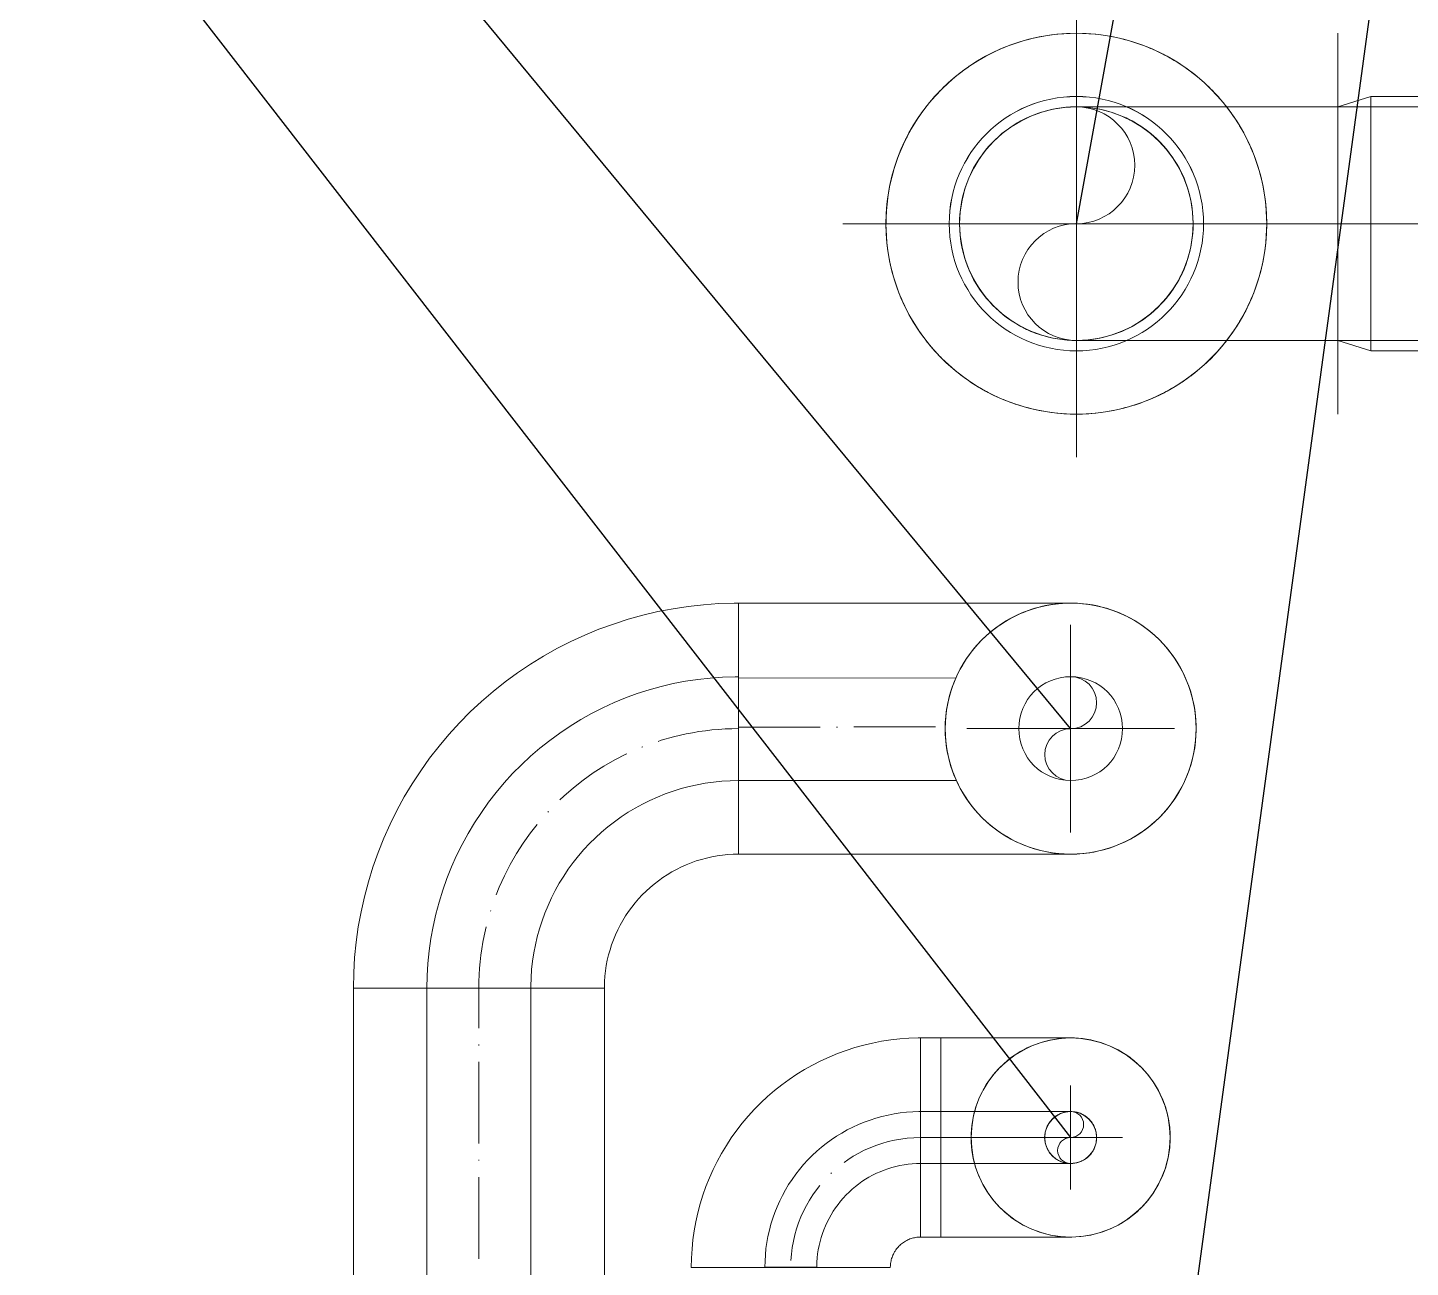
# Model space of a CAD drawing. Header units: millimetres. Extents: x -88595 to 880822, y -1054509 to -148035.
# Drawn here: x 540384.4 to 540553.6, y -242831.8 to -242680.2 of the extents above; entities that cross this region are included whole.
import ezdxf

# ---------------------------------------------------------------- set-up
doc = ezdxf.new("R2010")
doc.units = ezdxf.units.MM
doc.linetypes.add('$7$ADSK_Осевая', pattern=[14, 10, -2, 0, -2])
doc.linetypes.add('$8$ADSK_Осевая', pattern=[14, 10, -2, 0, -2])
for name, color, linetype, lineweight in [('Изоляция', 7, 'Continuous', 18), ('Трубопровод', 7, 'Continuous', 18), ('Трубопроводы', 7, 'Continuous', 18)]:
    doc.layers.add(name, color=color, linetype=linetype, lineweight=lineweight)
doc.layers.add('П4', color=1, linetype='Continuous')

# ---------------------------------------------------------------- blocks, each defined once
blk = doc.blocks.new('$0$ADSK_МедьПайка_Отвод - Отвод медный под пайку двухраструбный-3268128-В_Координация_3 этаж ОВ3')
at = {"layer": 'Трубопроводы', "color": 134, "true_color": 0x00a6a6}
for p, q in [((4101.48, 17113.08), (4097.48, 17111.81)), ((4117.48, 17113.08), (4101.48, 17113.08)), ((4101.48, 17113.08), (4101.48, 17097.52)), ((4117.48, 17097.52), (4117.48, 17113.08)), ((4101.48, 17111.81), (4097.48, 17111.81)), ((4097.48, 17097.52), (4097.48, 17111.81)), ((4097.48, 17097.52), (4097.48, 17111.81)), ((4117.48, 17111.81), (4101.48, 17111.81)), ((4117.48, 17111.81), (4117.48, 17097.52)), ((4097.48, 17083.24), (4097.48, 17097.52)), ((4097.48, 17083.24), (4097.48, 17097.52)), ((4101.48, 17097.52), (4101.48, 17081.97)), ((4117.48, 17081.97), (4117.48, 17097.52)), ((4117.48, 17097.52), (4117.48, 17083.24)), ((4097.48, 17083.24), (4101.48, 17081.97)), ((4097.48, 17083.24), (4101.48, 17083.24)), ((4101.48, 17083.24), (4117.48, 17083.24)), ((4101.48, 17081.97), (4117.48, 17081.97))]:
    blk.add_line(p, q, dxfattribs=at)
at = {"layer": 'Трубопроводы', "color": 134, "true_color": 0x00a6a6, "flags": 128}
for points in [[(4051.19, 17097.52), (4051.2, 17098.09), (4051.24, 17098.66), (4051.3, 17099.23), (4051.38, 17099.8), (4051.48, 17100.36), (4051.6, 17100.92), (4051.75, 17101.47), (4051.92, 17102.01), (4052.11, 17102.55), (4052.32, 17103.08), (4052.55, 17103.61), (4052.81, 17104.12), (4053.08, 17104.62), (4053.37, 17105.11), (4053.69, 17105.59), (4054.02, 17106.05), (4054.37, 17106.5), (4054.74, 17106.94), (4055.12, 17107.36), (4055.53, 17107.77), (4055.94, 17108.16), (4056.38, 17108.53), (4056.82, 17108.89), (4057.29, 17109.22), (4057.76, 17109.54), (4058.25, 17109.84), (4058.75, 17110.12), (4059.25, 17110.38), (4059.77, 17110.62), (4060.3, 17110.84), (4060.84, 17111.03), (4061.38, 17111.21), (4061.93, 17111.36), (4062.49, 17111.49), (4063.05, 17111.6), (4063.61, 17111.68), (4064.18, 17111.75), (4064.75, 17111.79), (4065.32, 17111.81), (4065.48, 17111.81)], [(4065.48, 17111.81), (4066.05, 17111.79), (4066.62, 17111.76), (4067.19, 17111.7), (4067.75, 17111.62), (4068.32, 17111.52), (4068.87, 17111.4), (4069.43, 17111.25), (4069.97, 17111.08), (4070.51, 17110.89), (4071.04, 17110.68), (4071.56, 17110.45), (4072.07, 17110.19), (4072.58, 17109.92), (4073.07, 17109.62), (4073.54, 17109.31), (4074.01, 17108.98), (4074.46, 17108.63), (4074.9, 17108.26), (4075.32, 17107.88), (4075.73, 17107.47), (4076.12, 17107.06), (4076.49, 17106.62), (4076.84, 17106.18), (4077.18, 17105.71), (4077.5, 17105.24), (4077.8, 17104.75), (4078.08, 17104.25), (4078.34, 17103.74), (4078.57, 17103.23), (4078.79, 17102.7), (4078.99, 17102.16), (4079.16, 17101.62), (4079.32, 17101.07), (4079.45, 17100.51), (4079.56, 17099.95), (4079.64, 17099.38), (4079.7, 17098.82), (4079.74, 17098.25), (4079.76, 17097.68), (4079.76, 17097.52)], [(4065.48, 17111.81), (4065.5, 17111.81), (4065.58, 17111.81), (4065.71, 17111.81), (4065.89, 17111.81), (4066.12, 17111.81), (4066.4, 17111.81), (4066.72, 17111.81), (4067.1, 17111.81), (4067.53, 17111.81), (4068, 17111.81), (4068.53, 17111.81), (4069.09, 17111.81), (4069.71, 17111.81), (4070.37, 17111.81), (4071.07, 17111.81), (4071.81, 17111.81), (4072.6, 17111.81), (4073.42, 17111.81), (4074.28, 17111.81), (4075.18, 17111.81), (4076.12, 17111.81), (4077.09, 17111.81), (4078.09, 17111.81), (4079.13, 17111.81), (4080.19, 17111.81), (4081.28, 17111.81), (4082.4, 17111.81), (4083.54, 17111.81), (4084.7, 17111.81), (4085.88, 17111.81), (4087.08, 17111.81), (4088.3, 17111.81), (4089.54, 17111.81), (4090.78, 17111.81), (4092.04, 17111.81), (4093.3, 17111.81), (4094.58, 17111.81), (4095.85, 17111.81), (4097.13, 17111.81), (4097.48, 17111.81)], [(4065.48, 17083.24), (4064.91, 17083.25), (4064.34, 17083.28), (4063.77, 17083.34), (4063.2, 17083.42), (4062.64, 17083.52), (4062.08, 17083.65), (4061.53, 17083.79), (4060.98, 17083.96), (4060.45, 17084.15), (4059.92, 17084.36), (4059.39, 17084.6), (4058.88, 17084.85), (4058.38, 17085.12), (4057.89, 17085.42), (4057.41, 17085.73), (4056.95, 17086.06), (4056.5, 17086.41), (4056.06, 17086.78), (4055.64, 17087.17), (4055.23, 17087.57), (4054.84, 17087.99), (4054.47, 17088.42), (4054.11, 17088.87), (4053.78, 17089.33), (4053.46, 17089.8), (4053.16, 17090.29), (4052.88, 17090.79), (4052.62, 17091.3), (4052.38, 17091.82), (4052.16, 17092.34), (4051.97, 17092.88), (4051.79, 17093.43), (4051.64, 17093.98), (4051.51, 17094.53), (4051.4, 17095.09), (4051.32, 17095.66), (4051.25, 17096.23), (4051.21, 17096.8), (4051.19, 17097.37), (4051.19, 17097.52)], [(4079.76, 17097.52), (4079.75, 17096.95), (4079.72, 17096.38), (4079.66, 17095.81), (4079.58, 17095.25), (4079.48, 17094.68), (4079.35, 17094.13), (4079.21, 17093.57), (4079.04, 17093.03), (4078.85, 17092.49), (4078.64, 17091.96), (4078.4, 17091.44), (4078.15, 17090.92), (4077.87, 17090.42), (4077.58, 17089.93), (4077.27, 17089.46), (4076.94, 17088.99), (4076.59, 17088.54), (4076.22, 17088.1), (4075.83, 17087.68), (4075.43, 17087.27), (4075.01, 17086.88), (4074.58, 17086.51), (4074.13, 17086.16), (4073.67, 17085.82), (4073.2, 17085.5), (4072.71, 17085.2), (4072.21, 17084.92), (4071.7, 17084.66), (4071.18, 17084.42), (4070.65, 17084.21), (4070.12, 17084.01), (4069.57, 17083.84), (4069.02, 17083.68), (4068.47, 17083.55), (4067.91, 17083.44), (4067.34, 17083.36), (4066.77, 17083.29), (4066.2, 17083.25), (4065.63, 17083.24), (4065.48, 17083.24)], [(4097.48, 17083.24), (4096.2, 17083.24), (4094.92, 17083.24), (4093.65, 17083.24), (4092.38, 17083.24), (4091.12, 17083.24), (4089.87, 17083.24), (4088.63, 17083.24), (4087.41, 17083.24), (4086.21, 17083.24), (4085.02, 17083.24), (4083.85, 17083.24), (4082.7, 17083.24), (4081.58, 17083.24), (4080.48, 17083.24), (4079.41, 17083.24), (4078.37, 17083.24), (4077.36, 17083.24), (4076.38, 17083.24), (4075.43, 17083.24), (4074.52, 17083.24), (4073.65, 17083.24), (4072.81, 17083.24), (4072.02, 17083.24), (4071.26, 17083.24), (4070.55, 17083.24), (4069.88, 17083.24), (4069.26, 17083.24), (4068.67, 17083.24), (4068.14, 17083.24), (4067.65, 17083.24), (4067.21, 17083.24), (4066.82, 17083.24), (4066.48, 17083.24), (4066.19, 17083.24), (4065.94, 17083.24), (4065.75, 17083.24), (4065.61, 17083.24), (4065.52, 17083.24), (4065.48, 17083.24)]]:
    blk.add_lwpolyline(points, dxfattribs=at)
at = {"layer": 'Трубопроводы', "color": 134, "true_color": 0x00a6a6}
for radius, start, end in [(15.55, 0, 180), (15.56, 0, 180), (14.28, 0, 180), (14.28, 0, 180), (14.28, 0, 180), (15.55, 180, 0), (15.55, 180, 0), (14.29, 180, 0), (14.29, 180, 0), (14.29, 180, 0)]:
    blk.add_arc((4065.48, 17097.52), radius, start, end, dxfattribs=at)
blk = doc.blocks.new('$0$ADSK_МедьПайка_Отвод-гнутая труба - Отвод _гнутая труба_-94627-В_Координация_3 этаж ОВ3')
at = {"layer": 'Трубопроводы', "color": 190, "true_color": 0x8000ff}
for p, q in [((711.75, 16677.4), (711.75, 16680.58)), ((711.75, 16674.23), (711.75, 16677.4))]:
    blk.add_line(p, q, dxfattribs=at)
at = {"layer": 'Трубопроводы', "color": 190, "true_color": 0x8000ff, "flags": 128}
for points in [[(692.7, 16677.4), (692.7, 16677.53), (692.71, 16677.65), (692.73, 16677.78), (692.74, 16677.91), (692.77, 16678.03), (692.79, 16678.15), (692.83, 16678.28), (692.86, 16678.4), (692.91, 16678.52), (692.95, 16678.64), (693, 16678.75), (693.06, 16678.87), (693.12, 16678.98), (693.19, 16679.09), (693.26, 16679.19), (693.33, 16679.3), (693.41, 16679.4), (693.49, 16679.49), (693.58, 16679.59), (693.67, 16679.68), (693.76, 16679.76), (693.85, 16679.85), (693.95, 16679.93), (694.06, 16680), (694.16, 16680.07), (694.27, 16680.14), (694.38, 16680.2), (694.49, 16680.26), (694.61, 16680.31), (694.73, 16680.36), (694.85, 16680.4), (694.97, 16680.44), (695.09, 16680.48), (695.21, 16680.5), (695.34, 16680.53), (695.46, 16680.55), (695.59, 16680.56), (695.72, 16680.57), (695.84, 16680.58), (695.88, 16680.58)], [(695.88, 16680.58), (696, 16680.57), (696.13, 16680.57), (696.26, 16680.55), (696.38, 16680.53), (696.51, 16680.51), (696.63, 16680.48), (696.75, 16680.45), (696.88, 16680.41), (697, 16680.37), (697.11, 16680.32), (697.23, 16680.27), (697.34, 16680.22), (697.46, 16680.16), (697.56, 16680.09), (697.67, 16680.02), (697.77, 16679.95), (697.87, 16679.87), (697.97, 16679.79), (698.06, 16679.7), (698.16, 16679.61), (698.24, 16679.52), (698.32, 16679.42), (698.4, 16679.32), (698.48, 16679.22), (698.55, 16679.12), (698.62, 16679.01), (698.68, 16678.9), (698.74, 16678.78), (698.79, 16678.67), (698.84, 16678.55), (698.88, 16678.43), (698.92, 16678.31), (698.95, 16678.19), (698.98, 16678.06), (699.01, 16677.94), (699.03, 16677.81), (699.04, 16677.69), (699.05, 16677.56), (699.05, 16677.43), (699.05, 16677.4)], [(695.88, 16680.58), (695.89, 16680.58), (695.93, 16680.58), (695.99, 16680.58), (696.08, 16680.58), (696.19, 16680.58), (696.33, 16680.58), (696.5, 16680.58), (696.68, 16680.58), (696.9, 16680.58), (697.13, 16680.58), (697.39, 16680.58), (697.67, 16680.58), (697.98, 16680.58), (698.3, 16680.58), (698.65, 16680.58), (699.02, 16680.58), (699.41, 16680.58), (699.82, 16680.58), (700.25, 16680.58), (700.69, 16680.58), (701.16, 16680.58), (701.64, 16680.58), (702.14, 16680.58), (702.65, 16680.58), (703.18, 16680.58), (703.72, 16680.58), (704.27, 16680.58), (704.84, 16680.58), (705.41, 16680.58), (706, 16680.58), (706.6, 16680.58), (707.2, 16680.58), (707.81, 16680.58), (708.43, 16680.58), (709.05, 16680.58), (709.68, 16680.58), (710.31, 16680.58), (710.95, 16680.58), (711.58, 16680.58), (711.75, 16680.58)], [(695.88, 16674.23), (695.75, 16674.23), (695.62, 16674.24), (695.5, 16674.25), (695.37, 16674.27), (695.25, 16674.29), (695.12, 16674.32), (695, 16674.35), (694.88, 16674.39), (694.76, 16674.43), (694.64, 16674.48), (694.53, 16674.53), (694.41, 16674.58), (694.3, 16674.64), (694.19, 16674.71), (694.08, 16674.78), (693.98, 16674.85), (693.88, 16674.93), (693.78, 16675.01), (693.69, 16675.1), (693.6, 16675.19), (693.51, 16675.28), (693.43, 16675.38), (693.35, 16675.48), (693.28, 16675.58), (693.21, 16675.68), (693.14, 16675.79), (693.08, 16675.9), (693.02, 16676.02), (692.97, 16676.13), (692.92, 16676.25), (692.87, 16676.37), (692.84, 16676.49), (692.8, 16676.61), (692.77, 16676.74), (692.75, 16676.86), (692.73, 16676.99), (692.72, 16677.11), (692.71, 16677.24), (692.7, 16677.37), (692.7, 16677.4)], [(699.05, 16677.4), (699.05, 16677.27), (699.04, 16677.15), (699.03, 16677.02), (699.01, 16676.89), (698.99, 16676.77), (698.96, 16676.65), (698.93, 16676.52), (698.89, 16676.4), (698.85, 16676.28), (698.8, 16676.16), (698.75, 16676.05), (698.69, 16675.93), (698.63, 16675.82), (698.57, 16675.71), (698.5, 16675.61), (698.42, 16675.5), (698.35, 16675.4), (698.26, 16675.31), (698.18, 16675.21), (698.09, 16675.12), (698, 16675.04), (697.9, 16674.95), (697.8, 16674.87), (697.7, 16674.8), (697.59, 16674.73), (697.48, 16674.66), (697.37, 16674.6), (697.26, 16674.54), (697.15, 16674.49), (697.03, 16674.44), (696.91, 16674.4), (696.79, 16674.36), (696.67, 16674.32), (696.54, 16674.3), (696.42, 16674.27), (696.29, 16674.25), (696.17, 16674.24), (696.04, 16674.23), (695.91, 16674.23), (695.88, 16674.23)], [(711.75, 16674.23), (711.12, 16674.23), (710.48, 16674.23), (709.85, 16674.23), (709.22, 16674.23), (708.6, 16674.23), (707.98, 16674.23), (707.37, 16674.23), (706.76, 16674.23), (706.16, 16674.23), (705.57, 16674.23), (704.99, 16674.23), (704.42, 16674.23), (703.86, 16674.23), (703.32, 16674.23), (702.79, 16674.23), (702.27, 16674.23), (701.77, 16674.23), (701.28, 16674.23), (700.82, 16674.23), (700.36, 16674.23), (699.93, 16674.23), (699.52, 16674.23), (699.12, 16674.23), (698.75, 16674.23), (698.39, 16674.23), (698.06, 16674.23), (697.75, 16674.23), (697.46, 16674.23), (697.2, 16674.23), (696.96, 16674.23), (696.74, 16674.23), (696.54, 16674.23), (696.37, 16674.23), (696.23, 16674.23), (696.11, 16674.23), (696.01, 16674.23), (695.94, 16674.23), (695.9, 16674.23), (695.88, 16674.23)]]:
    blk.add_lwpolyline(points, dxfattribs=at)
at = {"layer": 'Трубопроводы', "color": 190, "true_color": 0x8000ff}
for radius, start, end in [(3.17, 0, 180), (3.18, 180, 0)]:
    blk.add_arc((695.88, 16677.4), radius, start, end, dxfattribs=at)
blk = doc.blocks.new('$0$ADSK_МедьПайка_Отвод-гнутая труба - Отвод _гнутая труба_-V44-В_Координация_3 этаж ОВ3')
at = {"layer": 'Трубопроводы', "color": 190, "true_color": 0x8000ff}
for p, q in [((3.18, 15.88), (-3.17, 15.88)), ((3.18, 15.88), (-3.17, 15.88)), ((-15.87, 3.18), (-15.87, -3.17)), ((-15.87, 3.18), (-15.87, -3.17))]:
    blk.add_line(p, q, dxfattribs=at)
at = {"layer": 'Трубопроводы', "color": 190, "true_color": 0x8000ff, "flags": 128}
for points in [[(-15.87, -3.17), (-15.11, -3.16), (-14.35, -3.11), (-13.59, -3.04), (-12.84, -2.93), (-12.09, -2.8), (-11.35, -2.63), (-10.61, -2.43), (-9.88, -2.21), (-9.16, -1.95), (-8.46, -1.67), (-7.76, -1.36), (-7.08, -1.02), (-6.41, -0.66), (-5.76, -0.27), (-5.12, 0.15), (-4.5, 0.6), (-3.9, 1.06), (-3.31, 1.55), (-2.75, 2.07), (-2.21, 2.6), (-1.69, 3.16), (-1.19, 3.74), (-0.72, 4.33), (-0.27, 4.95), (0.16, 5.58), (0.55, 6.23), (0.93, 6.9), (1.27, 7.58), (1.59, 8.27), (1.88, 8.97), (2.14, 9.69), (2.38, 10.41), (2.58, 11.15), (2.75, 11.89), (2.9, 12.64), (3.01, 13.39), (3.1, 14.15), (3.15, 14.91), (3.17, 15.67), (3.18, 15.88)], [(-3.17, 15.88), (-3.19, 15.37), (-3.22, 14.86), (-3.27, 14.35), (-3.34, 13.85), (-3.43, 13.35), (-3.54, 12.86), (-3.67, 12.37), (-3.82, 11.88), (-3.99, 11.4), (-4.18, 10.93), (-4.38, 10.47), (-4.61, 10.01), (-4.85, 9.56), (-5.11, 9.13), (-5.39, 8.7), (-5.69, 8.29), (-6, 7.89), (-6.33, 7.5), (-6.67, 7.13), (-7.03, 6.76), (-7.4, 6.42), (-7.78, 6.09), (-8.18, 5.77), (-8.59, 5.47), (-9.01, 5.19), (-9.45, 4.92), (-9.89, 4.67), (-10.34, 4.44), (-10.8, 4.23), (-11.27, 4.04), (-11.75, 3.86), (-12.23, 3.71), (-12.72, 3.57), (-13.22, 3.46), (-13.72, 3.36), (-14.22, 3.28), (-14.72, 3.23), (-15.23, 3.19), (-15.74, 3.18), (-15.87, 3.18)]]:
    blk.add_lwpolyline(points, dxfattribs=at)
blk = doc.blocks.new('$0$ADSK_МедьПайка_Отвод-гнутая труба - Отвод _гнутая труба_-V41-В_Координация_3 этаж ОВ3')
at = {"layer": 'Трубопроводы', "color": 134, "true_color": 0x00a6a6}
for p, q in [((6.35, 31.75), (-6.35, 31.75)), ((6.35, 31.75), (-6.35, 31.75)), ((-31.75, 6.35), (-31.75, -6.35)), ((-31.75, 6.35), (-31.75, -6.35))]:
    blk.add_line(p, q, dxfattribs=at)
at = {"layer": 'Трубопроводы', "color": 134, "true_color": 0x00a6a6, "flags": 128}
for points in [[(-31.75, -6.35), (-30.23, -6.32), (-28.71, -6.23), (-27.19, -6.08), (-25.68, -5.86), (-24.18, -5.59), (-22.69, -5.26), (-21.22, -4.87), (-19.77, -4.42), (-18.33, -3.91), (-16.91, -3.34), (-15.52, -2.72), (-14.16, -2.04), (-12.82, -1.31), (-11.51, -0.53), (-10.24, 0.3), (-9, 1.19), (-7.79, 2.12), (-6.63, 3.11), (-5.5, 4.13), (-4.42, 5.21), (-3.38, 6.32), (-2.38, 7.47), (-1.44, 8.67), (-0.54, 9.9), (0.31, 11.16), (1.11, 12.46), (1.85, 13.79), (2.54, 15.15), (3.18, 16.54), (3.76, 17.94), (4.28, 19.38), (4.75, 20.83), (5.16, 22.29), (5.51, 23.78), (5.8, 25.27), (6.02, 26.78), (6.19, 28.3), (6.3, 29.82), (6.35, 31.34), (6.35, 31.75)], [(-6.35, 31.75), (-6.37, 30.73), (-6.43, 29.72), (-6.53, 28.71), (-6.67, 27.7), (-6.86, 26.7), (-7.08, 25.71), (-7.34, 24.73), (-7.64, 23.76), (-7.98, 22.8), (-8.36, 21.86), (-8.77, 20.93), (-9.22, 20.02), (-9.71, 19.13), (-10.23, 18.26), (-10.79, 17.41), (-11.38, 16.58), (-12, 15.78), (-12.65, 15), (-13.34, 14.25), (-14.05, 13.53), (-14.8, 12.84), (-15.57, 12.17), (-16.36, 11.54), (-17.18, 10.94), (-18.03, 10.38), (-18.89, 9.84), (-19.78, 9.35), (-20.68, 8.89), (-21.61, 8.46), (-22.55, 8.08), (-23.5, 7.73), (-24.47, 7.42), (-25.45, 7.14), (-26.44, 6.91), (-27.43, 6.72), (-28.44, 6.57), (-29.45, 6.45), (-30.46, 6.38), (-31.48, 6.35), (-31.75, 6.35)]]:
    blk.add_lwpolyline(points, dxfattribs=at)

msp = doc.modelspace()

# ---------------------------------------------------------------- linework, layer by layer
at = {"layer": 'Изоляция', "color": 134, "true_color": 0x00a6a6}
for p, q in [((540544.71, -242680.89), (540544.71, -242727.46)), ((540471.37, -242781.27), (540471.37, -242750.57)), ((540471.37, -242750.57), (540512.01, -242750.57)), ((540471.37, -242759.71), (540497.96, -242759.74)), ((540471.37, -242772.26), (540498.03, -242772.25)), ((540471.37, -242781.27), (540512.01, -242781.27)), ((540424.27, -242797.67), (540454.97, -242797.67)), ((540424.27, -246524.95), (540424.27, -242797.67)), ((540433.27, -246524.95), (540433.27, -242797.67)), ((540445.97, -246524.95), (540445.97, -242797.67)), ((540454.97, -246524.95), (540454.97, -242797.67))]:
    msp.add_line(p, q, dxfattribs=at)
at = {"layer": 'Изоляция', "color": 190, "true_color": 0x8000ff}
for p, q in [((540493.65, -242828.1), (540493.65, -242803.75)), ((540493.65, -242803.75), (540496.13, -242803.75)), ((540496.13, -242803.75), (540496.13, -242828.1)), ((540493.65, -242812.75), (540496.03, -242812.75)), ((540493.65, -242819.1), (540496.13, -242819.1)), ((540493.65, -242828.1), (540496.13, -242828.1)), ((540465.6, -242831.8), (540489.95, -242831.8))]:
    msp.add_line(p, q, dxfattribs=at)
at = {"layer": 'Изоляция', "color": 134, "true_color": 0x00a6a6, "flags": 128}
for points in [[(540424.27, -242797.67), (540424.31, -242795.79), (540424.42, -242793.91), (540424.61, -242792.03), (540424.87, -242790.17), (540425.21, -242788.31), (540425.62, -242786.48), (540426.11, -242784.66), (540426.66, -242782.86), (540427.29, -242781.08), (540427.99, -242779.33), (540428.76, -242777.61), (540429.59, -242775.92), (540430.5, -242774.27), (540431.47, -242772.65), (540432.5, -242771.08), (540433.59, -242769.54), (540434.75, -242768.06), (540435.96, -242766.62), (540437.23, -242765.22), (540438.56, -242763.88), (540439.93, -242762.6), (540441.36, -242761.37), (540442.84, -242760.2), (540444.36, -242759.09), (540445.92, -242758.04), (540447.53, -242757.05), (540449.17, -242756.13), (540450.85, -242755.28), (540452.56, -242754.49), (540454.3, -242753.77), (540456.07, -242753.13), (540457.87, -242752.55), (540459.68, -242752.05), (540461.52, -242751.61), (540463.37, -242751.26), (540465.23, -242750.97), (540467.1, -242750.77), (540468.98, -242750.63), (540470.86, -242750.58), (540471.37, -242750.57)], [(540501.15, -242755.07), (540501.6, -242754.64), (540502.06, -242754.23), (540502.53, -242753.84), (540503.02, -242753.48), (540503.53, -242753.13), (540504.05, -242752.8), (540504.58, -242752.49), (540505.12, -242752.2), (540505.67, -242751.94), (540506.24, -242751.7), (540506.81, -242751.48), (540507.39, -242751.28), (540507.98, -242751.11), (540508.58, -242750.96), (540509.18, -242750.83), (540509.78, -242750.73), (540510.39, -242750.66), (540511.01, -242750.6), (540511.62, -242750.58), (540512.23, -242750.57), (540512.85, -242750.59), (540513.46, -242750.64), (540514.07, -242750.71), (540514.68, -242750.8), (540515.28, -242750.92), (540515.87, -242751.06), (540516.47, -242751.23), (540517.05, -242751.42), (540517.63, -242751.63), (540518.19, -242751.87), (540518.75, -242752.13), (540519.3, -242752.41), (540519.83, -242752.71), (540520.35, -242753.04), (540520.86, -242753.38), (540521.35, -242753.74), (540521.83, -242754.13), (540522.3, -242754.53), (540522.75, -242754.95), (540522.86, -242755.07)], [(540501.15, -242776.77), (540500.73, -242776.33), (540500.32, -242775.87), (540499.93, -242775.4), (540499.56, -242774.91), (540499.21, -242774.4), (540498.89, -242773.88), (540498.58, -242773.35), (540498.29, -242772.81), (540498.03, -242772.25), (540497.78, -242771.69), (540497.57, -242771.12), (540497.37, -242770.54), (540497.2, -242769.95), (540497.05, -242769.35), (540496.92, -242768.75), (540496.82, -242768.14), (540496.74, -242767.53), (540496.69, -242766.92), (540496.66, -242766.31), (540496.66, -242765.7), (540496.68, -242765.08), (540496.73, -242764.47), (540496.8, -242763.86), (540496.89, -242763.25), (540497.01, -242762.65), (540497.15, -242762.05), (540497.32, -242761.46), (540497.51, -242760.88), (540497.72, -242760.3), (540497.96, -242759.74), (540498.22, -242759.18), (540498.5, -242758.63), (540498.8, -242758.1), (540499.12, -242757.58), (540499.47, -242757.07), (540499.83, -242756.57), (540500.22, -242756.09), (540500.62, -242755.63), (540501.04, -242755.18), (540501.15, -242755.07)], [(540522.86, -242755.07), (540523.29, -242755.51), (540523.7, -242755.97), (540524.08, -242756.44), (540524.45, -242756.93), (540524.8, -242757.44), (540525.13, -242757.96), (540525.44, -242758.49), (540525.73, -242759.03), (540525.99, -242759.59), (540526.23, -242760.15), (540526.45, -242760.72), (540526.65, -242761.3), (540526.82, -242761.89), (540526.97, -242762.49), (540527.1, -242763.09), (540527.2, -242763.7), (540527.27, -242764.31), (540527.33, -242764.92), (540527.35, -242765.53), (540527.36, -242766.14), (540527.34, -242766.76), (540527.29, -242767.37), (540527.22, -242767.98), (540527.13, -242768.59), (540527.01, -242769.19), (540526.86, -242769.79), (540526.7, -242770.38), (540526.51, -242770.96), (540526.29, -242771.54), (540526.06, -242772.1), (540525.8, -242772.66), (540525.52, -242773.21), (540525.22, -242773.74), (540524.89, -242774.26), (540524.55, -242774.77), (540524.19, -242775.27), (540523.8, -242775.75), (540523.4, -242776.21), (540522.98, -242776.66), (540522.86, -242776.77)], [(540522.86, -242776.77), (540522.42, -242777.2), (540521.96, -242777.61), (540521.49, -242778), (540520.99, -242778.36), (540520.49, -242778.71), (540519.97, -242779.04), (540519.44, -242779.35), (540518.9, -242779.64), (540518.34, -242779.9), (540517.78, -242780.14), (540517.21, -242780.36), (540516.62, -242780.56), (540516.03, -242780.73), (540515.44, -242780.88), (540514.84, -242781.01), (540514.23, -242781.11), (540513.62, -242781.18), (540513.01, -242781.24), (540512.4, -242781.27), (540511.78, -242781.27), (540511.17, -242781.25), (540510.56, -242781.2), (540509.95, -242781.13), (540509.34, -242781.04), (540508.74, -242780.92), (540508.14, -242780.78), (540507.55, -242780.61), (540506.97, -242780.42), (540506.39, -242780.21), (540505.83, -242779.97), (540505.27, -242779.71), (540504.72, -242779.43), (540504.19, -242779.13), (540503.67, -242778.81), (540503.16, -242778.46), (540502.66, -242778.1), (540502.18, -242777.71), (540501.72, -242777.31), (540501.27, -242776.89), (540501.15, -242776.77)], [(540471.37, -242781.27), (540470.72, -242781.29), (540470.06, -242781.32), (540469.41, -242781.39), (540468.76, -242781.48), (540468.11, -242781.6), (540467.47, -242781.74), (540466.84, -242781.91), (540466.21, -242782.1), (540465.59, -242782.32), (540464.98, -242782.57), (540464.39, -242782.83), (540463.8, -242783.13), (540463.22, -242783.44), (540462.66, -242783.78), (540462.11, -242784.14), (540461.58, -242784.52), (540461.06, -242784.92), (540460.56, -242785.34), (540460.07, -242785.78), (540459.61, -242786.25), (540459.16, -242786.73), (540458.73, -242787.22), (540458.32, -242787.74), (540457.94, -242788.27), (540457.57, -242788.81), (540457.23, -242789.37), (540456.91, -242789.94), (540456.61, -242790.53), (540456.34, -242791.12), (540456.09, -242791.73), (540455.86, -242792.35), (540455.66, -242792.97), (540455.48, -242793.6), (540455.33, -242794.24), (540455.21, -242794.88), (540455.11, -242795.53), (540455.04, -242796.19), (540454.99, -242796.84), (540454.97, -242797.5), (540454.97, -242797.67)]]:
    msp.add_lwpolyline(points, dxfattribs=at)
at = {"layer": 'Изоляция', "color": 190, "true_color": 0x8000ff, "flags": 128}
for points in [[(540465.6, -242831.8), (540465.63, -242830.67), (540465.69, -242829.55), (540465.81, -242828.44), (540465.96, -242827.33), (540466.16, -242826.22), (540466.41, -242825.13), (540466.7, -242824.04), (540467.03, -242822.97), (540467.4, -242821.91), (540467.82, -242820.87), (540468.28, -242819.85), (540468.77, -242818.84), (540469.31, -242817.86), (540469.89, -242816.9), (540470.5, -242815.96), (540471.16, -242815.04), (540471.84, -242814.16), (540472.57, -242813.3), (540473.32, -242812.47), (540474.11, -242811.67), (540474.93, -242810.91), (540475.78, -242810.18), (540476.66, -242809.48), (540477.57, -242808.82), (540478.5, -242808.19), (540479.46, -242807.6), (540480.43, -242807.06), (540481.43, -242806.55), (540482.45, -242806.08), (540483.49, -242805.65), (540484.54, -242805.27), (540485.61, -242804.92), (540486.69, -242804.62), (540487.79, -242804.37), (540488.89, -242804.15), (540490, -242803.98), (540491.11, -242803.86), (540492.23, -242803.78), (540493.35, -242803.75), (540493.65, -242803.75)], [(540512.01, -242803.75), (540512, -242803.75), (540511.96, -242803.75), (540511.89, -242803.75), (540511.81, -242803.75), (540511.69, -242803.75), (540511.55, -242803.75), (540511.39, -242803.75), (540511.2, -242803.75), (540510.99, -242803.75), (540510.76, -242803.75), (540510.5, -242803.75), (540510.21, -242803.75), (540509.91, -242803.75), (540509.58, -242803.75), (540509.24, -242803.75), (540508.87, -242803.75), (540508.48, -242803.75), (540508.07, -242803.75), (540507.64, -242803.75), (540507.19, -242803.75), (540506.73, -242803.75), (540506.25, -242803.75), (540505.75, -242803.75), (540505.24, -242803.75), (540504.71, -242803.75), (540504.17, -242803.75), (540503.62, -242803.75), (540503.05, -242803.75), (540502.47, -242803.75), (540501.89, -242803.75), (540501.29, -242803.75), (540500.69, -242803.75), (540500.07, -242803.75), (540499.46, -242803.75), (540498.83, -242803.75), (540498.2, -242803.75), (540497.57, -242803.75), (540496.94, -242803.75), (540496.31, -242803.75), (540496.13, -242803.75)], [(540499.83, -242815.92), (540499.84, -242815.43), (540499.87, -242814.95), (540499.92, -242814.46), (540499.99, -242813.98), (540500.08, -242813.5), (540500.18, -242813.03), (540500.31, -242812.56), (540500.45, -242812.09), (540500.61, -242811.63), (540500.79, -242811.18), (540500.99, -242810.73), (540501.21, -242810.3), (540501.44, -242809.87), (540501.69, -242809.45), (540501.96, -242809.05), (540502.24, -242808.65), (540502.54, -242808.26), (540502.86, -242807.89), (540503.18, -242807.53), (540503.53, -242807.19), (540503.88, -242806.85), (540504.25, -242806.54), (540504.63, -242806.23), (540505.03, -242805.95), (540505.43, -242805.68), (540505.85, -242805.42), (540506.27, -242805.18), (540506.7, -242804.96), (540507.15, -242804.76), (540507.6, -242804.57), (540508.05, -242804.41), (540508.52, -242804.26), (540508.99, -242804.13), (540509.46, -242804.01), (540509.94, -242803.92), (540510.42, -242803.85), (540510.9, -242803.8), (540511.39, -242803.76), (540511.88, -242803.75), (540512.01, -242803.75)], [(540512.01, -242803.75), (540512.5, -242803.75), (540512.98, -242803.78), (540513.47, -242803.83), (540513.95, -242803.9), (540514.43, -242803.99), (540514.9, -242804.09), (540515.37, -242804.22), (540515.84, -242804.36), (540516.3, -242804.53), (540516.75, -242804.71), (540517.19, -242804.9), (540517.63, -242805.12), (540518.06, -242805.35), (540518.48, -242805.6), (540518.88, -242805.87), (540519.28, -242806.15), (540519.66, -242806.45), (540520.04, -242806.77), (540520.4, -242807.1), (540520.74, -242807.44), (540521.07, -242807.79), (540521.39, -242808.16), (540521.7, -242808.54), (540521.98, -242808.94), (540522.25, -242809.34), (540522.51, -242809.76), (540522.75, -242810.18), (540522.97, -242810.62), (540523.17, -242811.06), (540523.36, -242811.51), (540523.52, -242811.97), (540523.67, -242812.43), (540523.8, -242812.9), (540523.91, -242813.37), (540524.01, -242813.85), (540524.08, -242814.33), (540524.13, -242814.82), (540524.17, -242815.3), (540524.18, -242815.79), (540524.18, -242815.92)], [(540512.01, -242828.1), (540511.52, -242828.09), (540511.04, -242828.06), (540510.55, -242828.01), (540510.07, -242827.94), (540509.59, -242827.85), (540509.11, -242827.75), (540508.64, -242827.62), (540508.18, -242827.48), (540507.72, -242827.31), (540507.27, -242827.13), (540506.82, -242826.94), (540506.39, -242826.72), (540505.96, -242826.49), (540505.54, -242826.24), (540505.13, -242825.97), (540504.74, -242825.69), (540504.35, -242825.39), (540503.98, -242825.07), (540503.62, -242824.74), (540503.27, -242824.4), (540502.94, -242824.05), (540502.63, -242823.68), (540502.32, -242823.3), (540502.04, -242822.9), (540501.76, -242822.5), (540501.51, -242822.08), (540501.27, -242821.66), (540501.05, -242821.22), (540500.85, -242820.78), (540500.66, -242820.33), (540500.49, -242819.87), (540500.34, -242819.41), (540500.21, -242818.94), (540500.1, -242818.47), (540500.01, -242817.99), (540499.94, -242817.51), (540499.88, -242817.02), (540499.85, -242816.54), (540499.83, -242816.05), (540499.83, -242815.92)], [(540524.18, -242815.92), (540524.17, -242816.41), (540524.14, -242816.89), (540524.1, -242817.38), (540524.03, -242817.86), (540523.94, -242818.34), (540523.83, -242818.81), (540523.71, -242819.28), (540523.57, -242819.75), (540523.4, -242820.21), (540523.22, -242820.66), (540523.02, -242821.11), (540522.81, -242821.54), (540522.57, -242821.97), (540522.32, -242822.39), (540522.06, -242822.79), (540521.77, -242823.19), (540521.48, -242823.58), (540521.16, -242823.95), (540520.83, -242824.31), (540520.49, -242824.65), (540520.14, -242824.99), (540519.77, -242825.3), (540519.38, -242825.61), (540518.99, -242825.89), (540518.59, -242826.16), (540518.17, -242826.42), (540517.75, -242826.66), (540517.31, -242826.88), (540516.87, -242827.08), (540516.42, -242827.27), (540515.96, -242827.44), (540515.5, -242827.58), (540515.03, -242827.71), (540514.56, -242827.83), (540514.08, -242827.92), (540513.6, -242827.99), (540513.11, -242828.04), (540512.63, -242828.08), (540512.14, -242828.09), (540512.01, -242828.1)], [(540493.65, -242828.1), (540493.51, -242828.1), (540493.36, -242828.11), (540493.21, -242828.12), (540493.07, -242828.14), (540492.92, -242828.17), (540492.78, -242828.2), (540492.63, -242828.24), (540492.49, -242828.28), (540492.35, -242828.33), (540492.21, -242828.39), (540492.08, -242828.45), (540491.95, -242828.51), (540491.82, -242828.58), (540491.69, -242828.66), (540491.57, -242828.74), (540491.45, -242828.83), (540491.33, -242828.92), (540491.21, -242829.01), (540491.11, -242829.11), (540491, -242829.22), (540490.9, -242829.33), (540490.8, -242829.44), (540490.71, -242829.55), (540490.62, -242829.67), (540490.54, -242829.8), (540490.46, -242829.92), (540490.39, -242830.05), (540490.32, -242830.18), (540490.26, -242830.32), (540490.21, -242830.45), (540490.16, -242830.59), (540490.11, -242830.73), (540490.07, -242830.88), (540490.04, -242831.02), (540490.01, -242831.17), (540489.99, -242831.31), (540489.97, -242831.46), (540489.96, -242831.61), (540489.95, -242831.76), (540489.95, -242831.8)], [(540496.13, -242828.1), (540496.77, -242828.1), (540497.4, -242828.1), (540498.03, -242828.1), (540498.66, -242828.1), (540499.29, -242828.1), (540499.91, -242828.1), (540500.52, -242828.1), (540501.13, -242828.1), (540501.73, -242828.1), (540502.32, -242828.1), (540502.9, -242828.1), (540503.46, -242828.1), (540504.02, -242828.1), (540504.57, -242828.1), (540505.1, -242828.1), (540505.61, -242828.1), (540506.12, -242828.1), (540506.6, -242828.1), (540507.07, -242828.1), (540507.52, -242828.1), (540507.95, -242828.1), (540508.37, -242828.1), (540508.76, -242828.1), (540509.14, -242828.1), (540509.49, -242828.1), (540509.82, -242828.1), (540510.13, -242828.1), (540510.42, -242828.1), (540510.69, -242828.1), (540510.93, -242828.1), (540511.15, -242828.1), (540511.34, -242828.1), (540511.51, -242828.1), (540511.66, -242828.1), (540511.78, -242828.1), (540511.87, -242828.1), (540511.94, -242828.1), (540511.99, -242828.1), (540512.01, -242828.1)]]:
    msp.add_lwpolyline(points, dxfattribs=at)
at = {"layer": 'Изоляция', "color": 134, "true_color": 0x00a6a6}
for centre, radius, start, end in [((540512.71, -242704.17), 23.29, 90, 180), ((540512.71, -242704.17), 23.29, 90, 180), ((540512.71, -242704.17), 23.28, 90, 180), ((540512.71, -242704.17), 23.28, 0, 90), ((540512.71, -242704.17), 23.28, 0, 90), ((540512.71, -242704.17), 23.28, 0, 90), ((540512.71, -242704.17), 23.29, 180, 270), ((540512.71, -242704.17), 23.29, 180, 270), ((540512.71, -242704.17), 23.29, 180, 270), ((540512.71, -242704.17), 23.28, 270, 0), ((540512.71, -242704.17), 23.28, 270, 0), ((540512.71, -242704.17), 23.29, 270, 0), ((540512.01, -242765.92), 15.35, 90, 180), ((540512.01, -242765.92), 15.35, 90, 180), ((540512.01, -242765.92), 15.35, 45, 135), ((540512.01, -242765.92), 15.35, 0, 90), ((540512.01, -242765.92), 15.35, 0, 90), ((540512.01, -242765.92), 15.35, 135, 225), ((540512.01, -242765.92), 15.35, 315, 45), ((540512.01, -242765.92), 15.35, 180, 270), ((540512.01, -242765.92), 15.35, 180, 270), ((540512.01, -242765.92), 15.35, 270, 0), ((540512.01, -242765.92), 15.35, 270, 0), ((540512.01, -242765.92), 15.35, 225, 315)]:
    msp.add_arc(centre, radius, start, end, dxfattribs=at)
at = {"layer": 'Изоляция', "color": 190, "true_color": 0x8000ff}
for radius, start, end in [(12.17, 90, 180), (12.17, 90, 180), (12.17, 90, 180), (12.17, 0, 90), (12.18, 0, 90), (12.18, 0, 90), (12.17, 180, 270), (12.17, 180, 270), (12.17, 180, 270), (12.17, 270, 0), (12.18, 270, 0), (12.18, 270, 0)]:
    msp.add_arc((540512.01, -242815.92), radius, start, end, dxfattribs=at)
at = {"layer": 'Изоляция', "color": 134, "true_color": 0x00a6a6}
for points, knots in [([(540512.71, -242680.89), (540510.68, -242680.89), (540507.63, -242681.29), (540503.77, -242682.6), (540501.49, -242683.72), (540499.76, -242684.8), (540498.11, -242685.98), (540496.58, -242687.32), (540495.19, -242688.81), (540493.9, -242690.38), (540492.48, -242692.5), (540491.13, -242695.24), (540489.82, -242699.09), (540489.42, -242702.14), (540489.42, -242704.17)], [0, 0, 0, 0, 0.166667, 0.25, 0.333333, 0.375, 0.416667, 0.5, 0.541667, 0.583333, 0.666667, 0.75, 0.833333, 1, 1, 1, 1]), ([(540535.99, -242704.17), (540535.99, -242702.14), (540535.59, -242699.09), (540534.28, -242695.24), (540532.93, -242692.5), (540531.52, -242690.38), (540530.23, -242688.81), (540528.84, -242687.32), (540526.92, -242685.65), (540524.81, -242684.23), (540523.01, -242683.27), (540521.16, -242682.43), (540517.79, -242681.29), (540514.74, -242680.89), (540512.71, -242680.89)], [0, 0, 0, 0, 0.166667, 0.25, 0.333333, 0.416667, 0.458333, 0.5, 0.583333, 0.666667, 0.708333, 0.75, 0.833333, 1, 1, 1, 1]), ([(540489.42, -242704.17), (540489.42, -242706.2), (540489.82, -242709.25), (540491.13, -242713.11), (540492.48, -242715.85), (540493.9, -242717.96), (540495.19, -242719.54), (540496.58, -242721.02), (540498.49, -242722.7), (540500.61, -242724.11), (540502.4, -242725.07), (540504.25, -242725.91), (540507.63, -242727.06), (540510.68, -242727.46), (540512.71, -242727.46)], [0, 0, 0, 0, 0.166667, 0.25, 0.333333, 0.416667, 0.458333, 0.5, 0.583333, 0.666667, 0.708333, 0.75, 0.833333, 1, 1, 1, 1]), ([(540512.71, -242727.46), (540514.74, -242727.46), (540517.79, -242727.06), (540521.64, -242725.75), (540523.93, -242724.62), (540525.65, -242723.55), (540527.31, -242722.36), (540528.84, -242721.02), (540530.23, -242719.54), (540531.52, -242717.96), (540532.93, -242715.85), (540534.28, -242713.11), (540535.59, -242709.25), (540535.99, -242706.2), (540535.99, -242704.17)], [0, 0, 0, 0, 0.166667, 0.25, 0.333333, 0.375, 0.416667, 0.5, 0.541667, 0.583333, 0.666667, 0.75, 0.833333, 1, 1, 1, 1])]:
    msp.add_open_spline(points, degree=3, knots=knots, dxfattribs=at)
at = {"layer": 'П4', "color": 7, "ltscale": 100}
for p, q in [((540512.71, -242704.17), (540642.78, -241986.32)), ((540642.78, -241986.32), (540521.19, -242879.67)), ((540512.01, -242765.92), (539890.2, -242014.86)), ((539890.2, -242014.86), (540512.01, -242815.92))]:
    msp.add_line(p, q, dxfattribs=at)
at = {"layer": 'Трубопровод', "color": 134, "true_color": 0x00a6a6}
for p, q in [((540512.71, -242732.74), (540512.71, -242675.6)), ((540484.14, -242704.17), (540541.28, -242704.17)), ((540512.01, -242778.62), (540512.01, -242753.22)), ((540499.31, -242765.92), (540524.71, -242765.92))]:
    msp.add_line(p, q, dxfattribs=at)
at = {"layer": 'Трубопровод', "color": 190, "true_color": 0x8000ff}
for p, q in [((540512.01, -242822.27), (540512.01, -242809.57)), ((540505.66, -242815.92), (540518.36, -242815.92))]:
    msp.add_line(p, q, dxfattribs=at)
at = {"layer": 'Трубопровод', "color": 134, "linetype": 'Continuous', "true_color": 0x00a6a6}
for centre, radius, start, end in [((540512.71, -242704.17), 14.29, 0, 180), ((540512.71, -242697.03), 7.14, 270, 90), ((540512.71, -242704.17), 14.28, 180, 0), ((540512.71, -242711.31), 7.14, 90, 270), ((540512.01, -242765.92), 6.35, 0, 180), ((540512.01, -242762.75), 3.18, 270, 90), ((540512.01, -242765.92), 6.35, 180, 0), ((540512.01, -242769.1), 3.17, 90, 270)]:
    msp.add_arc(centre, radius, start, end, dxfattribs=at)
at = {"layer": 'Трубопровод', "color": 190, "linetype": 'Continuous', "true_color": 0x8000ff}
for centre, radius, start, end in [((540512.01, -242815.92), 3.18, 0, 180), ((540512.01, -242814.33), 1.59, 270, 90), ((540512.01, -242815.92), 3.17, 180, 0), ((540512.01, -242817.51), 1.59, 90, 270)]:
    msp.add_arc(centre, radius, start, end, dxfattribs=at)
at = {"layer": 'Трубопроводы', "color": 134, "linetype": '$7$ADSK_Осевая', "true_color": 0x00a6a6}
for p, q in [((540512.71, -242704.17), (540544.71, -242704.17)), ((540544.71, -242704.17), (540548.71, -242704.17)), ((540548.71, -242704.17), (540564.71, -242704.17))]:
    msp.add_line(p, q, dxfattribs=at)
at = {"layer": 'Трубопроводы', "color": 134, "linetype": '$8$ADSK_Осевая', "true_color": 0x00a6a6}
for p, q in [((540471.37, -242765.74), (540496.66, -242765.7)), ((540439.62, -246524.95), (540439.62, -242797.67))]:
    msp.add_line(p, q, dxfattribs=at)
at = {"layer": 'Трубопроводы', "color": 190, "linetype": '$8$ADSK_Осевая', "true_color": 0x8000ff}
msp.add_line((540493.65, -242815.92), (540496.03, -242815.92), dxfattribs=at)
at = {"layer": 'Трубопроводы', "color": 190, "linetype": '$7$ADSK_Осевая', "true_color": 0x8000ff}
msp.add_line((540496.13, -242815.92), (540512.01, -242815.92), dxfattribs=at)
at = {"layer": 'Трубопроводы', "color": 134, "linetype": '$8$ADSK_Осевая', "true_color": 0x00a6a6}
msp.add_arc((540471.37, -242797.67), 31.75, 90, 180, dxfattribs=at)
at = {"layer": 'Трубопроводы', "color": 190, "linetype": '$8$ADSK_Осевая', "true_color": 0x8000ff}
msp.add_arc((540493.65, -242831.8), 15.88, 90, 180, dxfattribs=at)

# ---------------------------------------------------------------- block references
at = {"layer": 'Трубопроводы', "color": 134, "true_color": 0x00a6a6}
msp.add_blockref('$0$ADSK_МедьПайка_Отвод - Отвод медный под пайку двухраструбный-3268128-В_Координация_3 этаж ОВ3', (536447.23, -259801.69), dxfattribs=at)
at = {"layer": 'Трубопроводы', "color": 134, "true_color": 0x00a6a6, "xscale": -1, "rotation": 270}
msp.add_blockref('$0$ADSK_МедьПайка_Отвод-гнутая труба - Отвод _гнутая труба_-V41-В_Координация_3 этаж ОВ3', (540439.62, -242765.92), dxfattribs=at)
at = {"layer": 'Трубопроводы', "color": 190, "true_color": 0x8000ff, "xscale": -1, "rotation": 270}
msp.add_blockref('$0$ADSK_МедьПайка_Отвод-гнутая труба - Отвод _гнутая труба_-V44-В_Координация_3 этаж ОВ3', (540477.78, -242815.92), dxfattribs=at)
at = {"layer": 'Трубопроводы', "color": 190, "true_color": 0x8000ff, "xscale": -1}
msp.add_blockref('$0$ADSK_МедьПайка_Отвод-гнутая труба - Отвод _гнутая труба_-94627-В_Координация_3 этаж ОВ3', (541207.89, -259493.32), dxfattribs=at)

doc.saveas('drawing.dxf')
